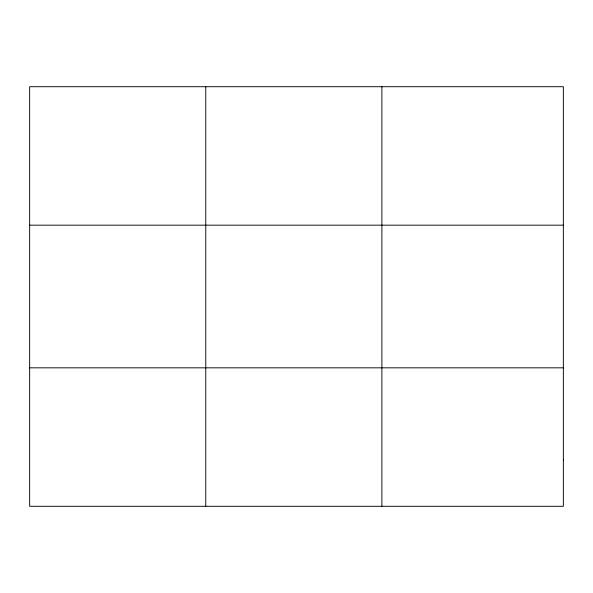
<?xml version="1.0" encoding="UTF-8"?>
<svg xmlns="http://www.w3.org/2000/svg" width="593" height="593" viewBox="0 0 593 593"><rect width="100%" height="100%" fill="white"/><g stroke="black" fill="none" stroke-linecap="round" stroke-linejoin="round"><path stroke-width="0.89" d="M205.771 506.289L205.771 86.711M381.892 506.289L381.892 86.711M29.65 225.17L563.35 225.17M29.65 367.83L563.35 367.83M563.35 460.138L563.35 506.289L29.65 506.289L29.65 86.711L563.35 86.711L563.35 460.138"/></g></svg>
